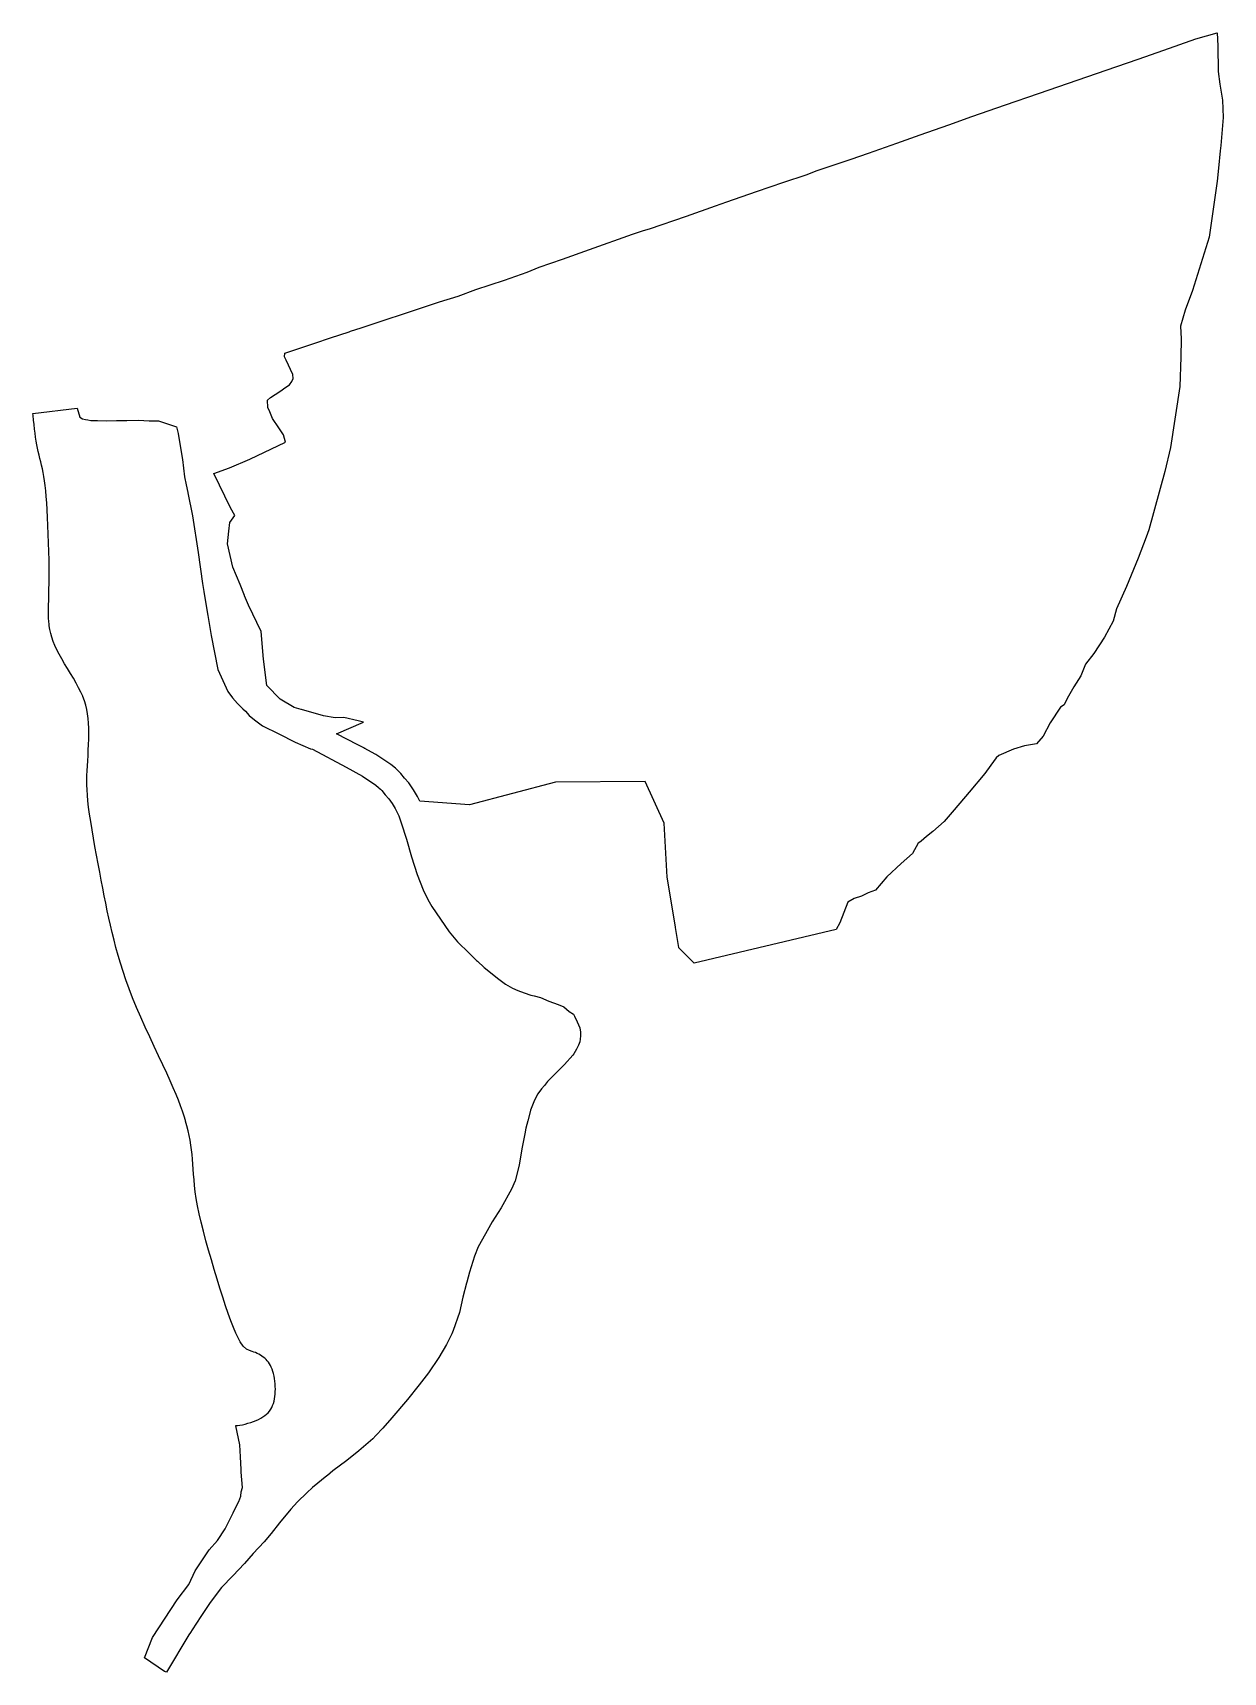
# Model space of a CAD drawing. Header units: inches. Extents: x 227962 to 457752, y 540021 to 3042353.
# Drawn here: x 239807 to 240368, y 3041581 to 3042353 of the extents above.
import ezdxf

# ---------------------------------------------------------------- set-up
doc = ezdxf.new("R2010")
doc.units = ezdxf.units.IN
doc.header["$MEASUREMENT"] = 0
doc.layers.add('Agriculture Precinct', color=82, linetype='Continuous', lineweight=25)

msp = doc.modelspace()

# ---------------------------------------------------------------- linework, layer by layer
at = {"layer": 'Agriculture Precinct'}
for points in [[(239989.5, 3041991), (239988.32, 3041993.28), (239986.54, 3041996.38), (239984.2, 3041999.7), (239982.22, 3042001.89), (239980.52, 3042003.98), (239979.57, 3042004.97), (239978.82, 3042005.75), (239977.96, 3042006.57), (239975.78, 3042008.31), (239968.71, 3042013.04), (239963.25, 3042016), (239963.7, 3042015.73), (239960.24, 3042017.6), (239950.24, 3042022.72), (239950.27, 3042022.74), (239950.23, 3042022.76), (239962.88, 3042028.12), (239960.36, 3042028.79), (239953.68, 3042030.44), (239949.65, 3042030.17), (239944.13, 3042031.21), (239933.75, 3042034.16), (239933.66, 3042034.18), (239930.38, 3042035.11), (239923.74, 3042039.02), (239917.5, 3042045.39), (239915.84, 3042057.76), (239914.76, 3042070.8), (239908.76, 3042083.25), (239906.99, 3042087.69), (239906.96, 3042087.77), (239904.92, 3042092.89), (239901.51, 3042101.07), (239898.97, 3042112.02), (239899.57, 3042118.08), (239899.97, 3042122.16), (239902.35, 3042125.37), (239900.41, 3042129), (239892.43, 3042145.12), (239899.81, 3042147.9), (239909.43, 3042151.88), (239926.28, 3042159.91), (239925.27, 3042163.32), (239923.13, 3042166.62), (239920.16, 3042171.1), (239918.86, 3042174.12), (239917.94, 3042176.23), (239917.75, 3042179.71), (239919.18, 3042180.9), (239923.61, 3042183.73), (239926.35, 3042185.84), (239928.06, 3042186.84), (239929.18, 3042188.4), (239929.81, 3042189.83), (239929.61, 3042191.75), (239926.55, 3042198.44), (239925.78, 3042200.06), (239925.85, 3042201.76), (239940.1, 3042206.57), (239947.39, 3042209.03), (239956.12, 3042211.89), (239956.82, 3042212.12), (239961.77, 3042213.75), (239973.17, 3042217.48), (239981.75, 3042220.28), (239990.2, 3042223.11), (239998.7, 3042225.89), (240007.56, 3042228.69), (240015.85, 3042231.68), (240029.29, 3042236.2), (240040.04, 3042239.91), (240045.65, 3042242.24), (240056.61, 3042246.02), (240069.3, 3042250.6), (240089.62, 3042257.72), (240094.78, 3042259.55), (240094.79, 3042259.56), (240097.57, 3042260.37), (240114.96, 3042266.3), (240128.68, 3042271.14), (240134.01, 3042273), (240147.91, 3042277.86), (240160.74, 3042282.29), (240171.31, 3042285.77), (240176.43, 3042287.7), (240192.44, 3042293.12), (240200.63, 3042295.97), (240213.95, 3042300.56), (240225, 3042304.5), (240238.5, 3042309.22), (240249.17, 3042313.07), (240265.06, 3042318.61), (240280.67, 3042323.91), (240299.28, 3042330.43), (240312.43, 3042334.87), (240327.48, 3042340.07), (240339.65, 3042344.39), (240354.6, 3042349.65), (240364.67, 3042352.53), (240364.68, 3042352.49), (240365.02, 3042346.46), (240365.25, 3042334.35), (240365.9, 3042328.32), (240367.19, 3042320.77), (240367.56, 3042312.65), (240366.36, 3042299.49), (240366.12, 3042296.92), (240365.28, 3042288.86), (240364.66, 3042282.73), (240360.87, 3042256.37), (240353.1, 3042231.24), (240349.66, 3042221.96), (240347.49, 3042214.47), (240347.75, 3042208.62), (240347.61, 3042199.97), (240347.1, 3042186.14), (240342.76, 3042157.45), (240340.03, 3042146.09), (240332.56, 3042118.65), (240331.26, 3042115.23), (240327.5, 3042105.36), (240322.01, 3042091.99), (240317.38, 3042081.53), (240317.41, 3042081.51), (240315.73, 3042075.68), (240311.64, 3042068.21), (240306.73, 3042060.43), (240302.68, 3042055.51), (240300.54, 3042050.06), (240297.19, 3042044.82), (240294.11, 3042039.34), (240292.69, 3042036.34), (240291.05, 3042035.31), (240286.15, 3042027.92), (240282.8, 3042021.59), (240279.75, 3042018.07), (240274.07, 3042017.04), (240268.92, 3042015.43), (240261.88, 3042012.58), (240260.74, 3042011.46), (240258.12, 3042007.94), (240255.37, 3042004.05), (240248.06, 3041995.21), (240240.94, 3041986.92), (240236.18, 3041981.41), (240230.97, 3041976.82), (240227.97, 3041974.39), (240225.4, 3041972.27), (240224.77, 3041971.79), (240224.05, 3041971.23), (240221.36, 3041966.43), (240215.98, 3041961.76), (240209.28, 3041955.47), (240203.93, 3041949.14), (240200.45, 3041947.97), (240197.27, 3041946.39), (240193.89, 3041945.17), (240190.89, 3041943.48), (240187.1, 3041933.81), (240185.47, 3041930.57), (240118.55, 3041914.83), (240118.52, 3041914.86), (240111.36, 3041922.08), (240111.35, 3041922.12), (240109.77, 3041931.58), (240109.72, 3041931.89), (240105.81, 3041955.28), (240104.49, 3041980.74), (240095.56, 3042000.26), (240053.23, 3041999.92), (240012.88, 3041989.34)], [(240003.26, 3041929.52), (240007.17, 3041924.88), (240012.75, 3041919.47), (240016.2, 3041916.13), (240016.61, 3041915.73), (240019.71, 3041912.73), (240026.58, 3041907.2), (240029.74, 3041904.98), (240033.08, 3041903), (240035.52, 3041901.93), (240038.55, 3041900.77), (240041.68, 3041899.78), (240043.21, 3041899.39), (240046.17, 3041898.63), (240050.15, 3041896.89), (240054.63, 3041895.34), (240057.2, 3041894.22), (240059.78, 3041892.11), (240061.76, 3041890.78), (240062.3, 3041889.83), (240063.57, 3041887.2), (240064.79, 3041884.31), (240065.11, 3041882.38), (240065.13, 3041880.69), (240064.99, 3041879.04), (240064.72, 3041877.72), (240064.09, 3041876.15), (240063.12, 3041874.27), (240061.95, 3041872.17), (240061.4, 3041871.46), (240057.56, 3041867.11), (240053.96, 3041863.45), (240049.61, 3041859.08), (240048.1, 3041857.26), (240046.65, 3041855.66), (240045.02, 3041853.4), (240043.48, 3041850.39), (240041.55, 3041845.71), (240041.48, 3041845.44), (240040.26, 3041840.69), (240039.37, 3041837.16), (240038.88, 3041834.44), (240037.44, 3041827.43), (240036.15, 3041819.82), (240034.35, 3041812.41), (240032.54, 3041808.45), (240027.69, 3041799.63), (240023.52, 3041793.15), (240020.33, 3041787.51), (240016.89, 3041781.39), (240015.21, 3041776.93), (240012.83, 3041769.44), (240011.61, 3041764.75), (240011.49, 3041764.27), (240009.76, 3041757.61), (240008.13, 3041750.38), (240005.07, 3041741.9), (240004.53, 3041740.4), (240002.05, 3041735.36), (239998.44, 3041729.24), (239993.55, 3041722.04), (239989.18, 3041716.35), (239983.58, 3041709.54), (239976.22, 3041700.92), (239972.02, 3041696.02), (239968.71, 3041692.56), (239967.26, 3041691.04), (239960.75, 3041685.38), (239955.06, 3041680.89), (239948.47, 3041675.92), (239945.92, 3041673.83), (239945.71, 3041673.66), (239938.93, 3041668.1), (239936.28, 3041665.53), (239931.89, 3041661.37), (239928.81, 3041657.97), (239923.35, 3041651.5), (239919.43, 3041646.48), (239916.19, 3041642.53), (239911.08, 3041637.09), (239906.91, 3041632.36), (239901.38, 3041626.52), (239896.1, 3041621.07), (239890.81, 3041613.98), (239886.45, 3041607.45), (239882.27, 3041601.21), (239881.46, 3041599.91), (239880.75, 3041598.77), (239870.19, 3041581.21), (239869.29, 3041581.51), (239859.83, 3041588.01), (239863.56, 3041597.48), (239875.32, 3041615.25), (239880.79, 3041622.49), (239883.73, 3041628.89), (239890.36, 3041638.71), (239894.23, 3041643.19), (239897.84, 3041648.69), (239900.99, 3041654.94), (239901.62, 3041656.2), (239903.56, 3041660.07), (239904.3, 3041661.54), (239905.17, 3041664.01), (239905.35, 3041666.09), (239905.94, 3041668.08), (239905.36, 3041675.35), (239905.36, 3041676.51), (239905.02, 3041682.46), (239904.75, 3041688.2), (239902.86, 3041697.16), (239902.83, 3041697.26), (239903.63, 3041697.3), (239904.76, 3041697.43), (239905.98, 3041697.65), (239907.26, 3041697.95), (239908.58, 3041698.3), (239909.9, 3041698.71), (239911.19, 3041699.16), (239912.42, 3041699.65), (239913.56, 3041700.17), (239914.62, 3041700.72), (239915.6, 3041701.31), (239916.49, 3041701.93), (239917.29, 3041702.6), (239918.02, 3041703.31), (239918.67, 3041704.08), (239919.25, 3041704.89), (239919.75, 3041705.77), (239920.18, 3041706.69), (239920.54, 3041707.67), (239920.84, 3041708.7), (239921.07, 3041709.77), (239921.25, 3041710.89), (239921.37, 3041712.04), (239921.43, 3041713.23), (239921.45, 3041714.45), (239921.42, 3041715.69), (239921.35, 3041716.93), (239921.22, 3041718.17), (239921.05, 3041719.39), (239920.84, 3041720.56), (239920.58, 3041721.69), (239920.28, 3041722.76), (239919.94, 3041723.75), (239919.56, 3041724.67), (239919.14, 3041725.53), (239918.68, 3041726.32), (239918.18, 3041727.05), (239917.64, 3041727.72), (239917.06, 3041728.35), (239916.44, 3041728.93), (239915.79, 3041729.46), (239915.1, 3041729.96), (239914.39, 3041730.42), (239913.65, 3041730.84), (239912.9, 3041731.22), (239912.14, 3041731.56), (239911.37, 3041731.86), (239910.61, 3041732.12), (239909.28, 3041732.55), (239907.87, 3041733.2), (239906.24, 3041734.65), (239904.9, 3041736.65), (239903.91, 3041738.45), (239902.85, 3041740.71), (239901.72, 3041743.4), (239900.54, 3041746.49), (239899.3, 3041749.92), (239898.03, 3041753.65), (239896.72, 3041757.64), (239895.38, 3041761.83), (239894.03, 3041766.19), (239892.68, 3041770.66), (239891.34, 3041775.2), (239890.03, 3041779.75), (239888.79, 3041784.24), (239887.63, 3041788.64), (239886.57, 3041792.88), (239885.65, 3041796.9), (239884.87, 3041800.66), (239884.26, 3041804.12), (239883.79, 3041807.29), (239883.44, 3041810.22), (239883.18, 3041812.93), (239882.99, 3041815.49), (239882.83, 3041817.91), (239882.67, 3041820.23), (239882.5, 3041822.51), (239882.29, 3041824.76), (239882.02, 3041827), (239881.7, 3041829.24), (239881.33, 3041831.47), (239880.9, 3041833.71), (239880.4, 3041835.96), (239879.84, 3041838.22), (239879.22, 3041840.5), (239879.15, 3041840.74), (239878.52, 3041842.81), (239877.73, 3041845.18), (239876.84, 3041847.66), (239875.84, 3041850.28), (239874.7, 3041853.08), (239873.41, 3041856.11), (239871.95, 3041859.41), (239870.32, 3041863), (239868.49, 3041866.93), (239866.52, 3041871.13), (239864.45, 3041875.55), (239862.33, 3041880.11), (239860.2, 3041884.75), (239858.12, 3041889.4), (239856.13, 3041894), (239854.28, 3041898.48), (239852.61, 3041902.78), (239851.11, 3041906.91), (239849.76, 3041910.89), (239848.54, 3041914.74), (239847.45, 3041918.47), (239846.45, 3041922.1), (239845.54, 3041925.66), (239844.68, 3041929.16), (239843.88, 3041932.61), (239843.11, 3041936.05), (239842.37, 3041939.49), (239841.65, 3041942.96), (239840.95, 3041946.48), (239840.24, 3041950.08), (239839.53, 3041953.78), (239838.8, 3041957.6), (239838.06, 3041961.55), (239837.31, 3041965.58), (239836.57, 3041969.64), (239835.85, 3041973.67), (239835.18, 3041977.6), (239834.56, 3041981.38), (239834.02, 3041984.95), (239833.58, 3041988.24), (239833.23, 3041991.22), (239832.99, 3041993.92), (239832.83, 3041996.41), (239832.75, 3041998.74), (239832.74, 3042000.97), (239832.78, 3042003.15), (239832.86, 3042005.35), (239832.98, 3042007.63), (239833.13, 3042010.02), (239833.28, 3042012.52), (239833.43, 3042015.07), (239833.56, 3042017.67), (239833.66, 3042020.26), (239833.71, 3042022.82), (239833.69, 3042025.31), (239833.59, 3042027.7), (239833.41, 3042029.97), (239833.12, 3042032.14), (239832.72, 3042034.22), (239832.21, 3042036.26), (239831.58, 3042038.27), (239830.81, 3042040.28), (239830.79, 3042040.35), (239829.91, 3042042.32), (239828.87, 3042044.42), (239827.68, 3042046.6), (239826.38, 3042048.83), (239825.01, 3042051.1), (239823.61, 3042053.39), (239822.22, 3042055.67), (239820.89, 3042057.92), (239819.65, 3042060.12), (239818.54, 3042062.24), (239817.61, 3042064.27), (239816.83, 3042066.22), (239816.21, 3042068.11), (239815.71, 3042069.95), (239815.33, 3042071.77), (239815.06, 3042073.59), (239814.97, 3042074.45), (239814.88, 3042075.41), (239814.76, 3042077.26), (239814.71, 3042079.16), (239814.71, 3042081.15), (239814.74, 3042083.26), (239814.79, 3042085.52), (239814.85, 3042087.98), (239814.91, 3042090.68), (239814.96, 3042093.65), (239814.98, 3042096.92), (239814.97, 3042100.52), (239814.93, 3042104.38), (239814.85, 3042108.41), (239814.74, 3042112.53), (239814.6, 3042116.65), (239814.45, 3042120.68), (239814.26, 3042124.54), (239814.06, 3042128.14), (239813.85, 3042131.41), (239813.61, 3042134.38), (239813.36, 3042137.06), (239813.09, 3042139.49), (239812.8, 3042141.71), (239812.49, 3042143.75), (239812.16, 3042145.63), (239811.8, 3042147.41), (239811.43, 3042149.1), (239811.05, 3042150.72), (239810.66, 3042152.31), (239810.27, 3042153.88), (239809.89, 3042155.46), (239809.52, 3042157.06), (239809.18, 3042158.71), (239808.87, 3042160.43), (239808.6, 3042162.24), (239808.35, 3042164.14), (239808.12, 3042166.12), (239807.9, 3042168.17), (239807.66, 3042170.31), (239807.41, 3042172.51), (239807.29, 3042173.48), (239828.19, 3042176), (239829.43, 3042171.73), (239830.72, 3042170.91), (239832.05, 3042170.55), (239833.14, 3042170.36), (239834.54, 3042170.12), (239837.78, 3042170.05), (239841.84, 3042170.03), (239846.64, 3042170.12), (239851.52, 3042170.12), (239857.03, 3042170.3), (239862, 3042169.99), (239864.6, 3042170), (239866.46, 3042170), (239874.91, 3042167.09), (239875.68, 3042164.03), (239876.87, 3042157.25), (239877.7, 3042151.83), (239878.7, 3042143.59), (239879.48, 3042139.82), (239880.22, 3042136.18), (239880.23, 3042136.14), (239882.46, 3042125.29), (239885.08, 3042107.95), (239887.14, 3042093.36), (239887.78, 3042089.59), (239887.8, 3042089.44), (239889.68, 3042078.39), (239891.25, 3042068.96), (239894.33, 3042052.95), (239899.1, 3042042.61), (239901.21, 3042039.69), (239903.6, 3042036.98), (239906.11, 3042034.51), (239907.33, 3042033.31), (239909.13, 3042031.4), (239911.71, 3042029.33), (239915.46, 3042026.53), (239923.06, 3042022.66), (239930.78, 3042018.72), (239937.96, 3042015.66), (239938.97, 3042015.44), (239954.72, 3042006.95), (239962.52, 3042002.72), (239968.71, 3041998.58), (239970.05, 3041997.5), (239970.37, 3041997.2), (239970.96, 3041996.59), (239971.53, 3041996), (239973.11, 3041994.05), (239974.83, 3041992.15), (239976.43, 3041989.89), (239977.79, 3041987.51), (239979.52, 3041984.15), (239980.74, 3041980.75), (239983.13, 3041973.11), (239985.55, 3041964.87), (239988.17, 3041956.51), (239991.09, 3041949.25), (239993.29, 3041944.69), (239995.03, 3041941.52)]]:
    msp.add_lwpolyline(points, close=True, dxfattribs=at)

doc.saveas('drawing.dxf')
